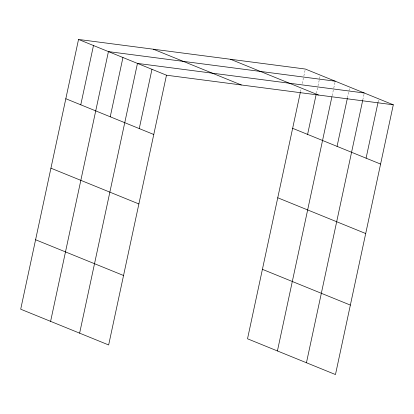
<?xml version="1.0" encoding="UTF-8"?>
<svg xmlns="http://www.w3.org/2000/svg" width="414" height="414" viewBox="0 0 414 414"><rect width="100%" height="100%" fill="white"/><g stroke="black" fill="none" stroke-linecap="round" stroke-linejoin="round"><path stroke-width="0.31" stroke-dasharray="2.07 1.55" d="M300.481 91.742L301.019 89.222M302.241 83.545L303.726 76.606M303.86 75.979L305.211 69.671M316.379 93.409L317.864 86.469M318.004 85.838L320.027 76.383M332.142 95.701L333.627 88.767M333.767 88.135L334.983 82.458M347.465 97.818L349.628 87.727M362.788 99.934L364.139 93.631M378.111 102.051L378.515 100.162"/><path stroke-width="0.62" d="M78.531 39.449L20.7 309.201L108.654 344.96L166.48 75.208L78.531 39.449L305.346 69.04L393.3 104.799L335.469 374.551L247.52 338.792L300.347 92.374M80.771 104.809L93.481 45.53M50.601 321.357L108.432 51.61L335.252 81.196M110.238 116.784L122.948 57.51M79.628 333.161L137.458 63.409L364.273 93M139.259 128.588L151.969 69.309M307.592 134.395L316.11 94.666M277.421 350.948L331.873 96.964M337.058 146.375L347.33 98.449M306.448 362.747L362.654 100.566M366.079 158.174L377.977 102.682M166.48 75.208L393.3 104.799M230.5 59.274L318.449 95.034M153.382 49.214L241.331 84.973M292.641 128.319L380.59 164.073M65.821 98.729L153.775 134.488M277.747 197.773L365.702 233.532M50.932 168.182L138.881 203.942M262.409 269.333L350.363 305.092M35.588 239.747L123.543 275.501"/></g></svg>
